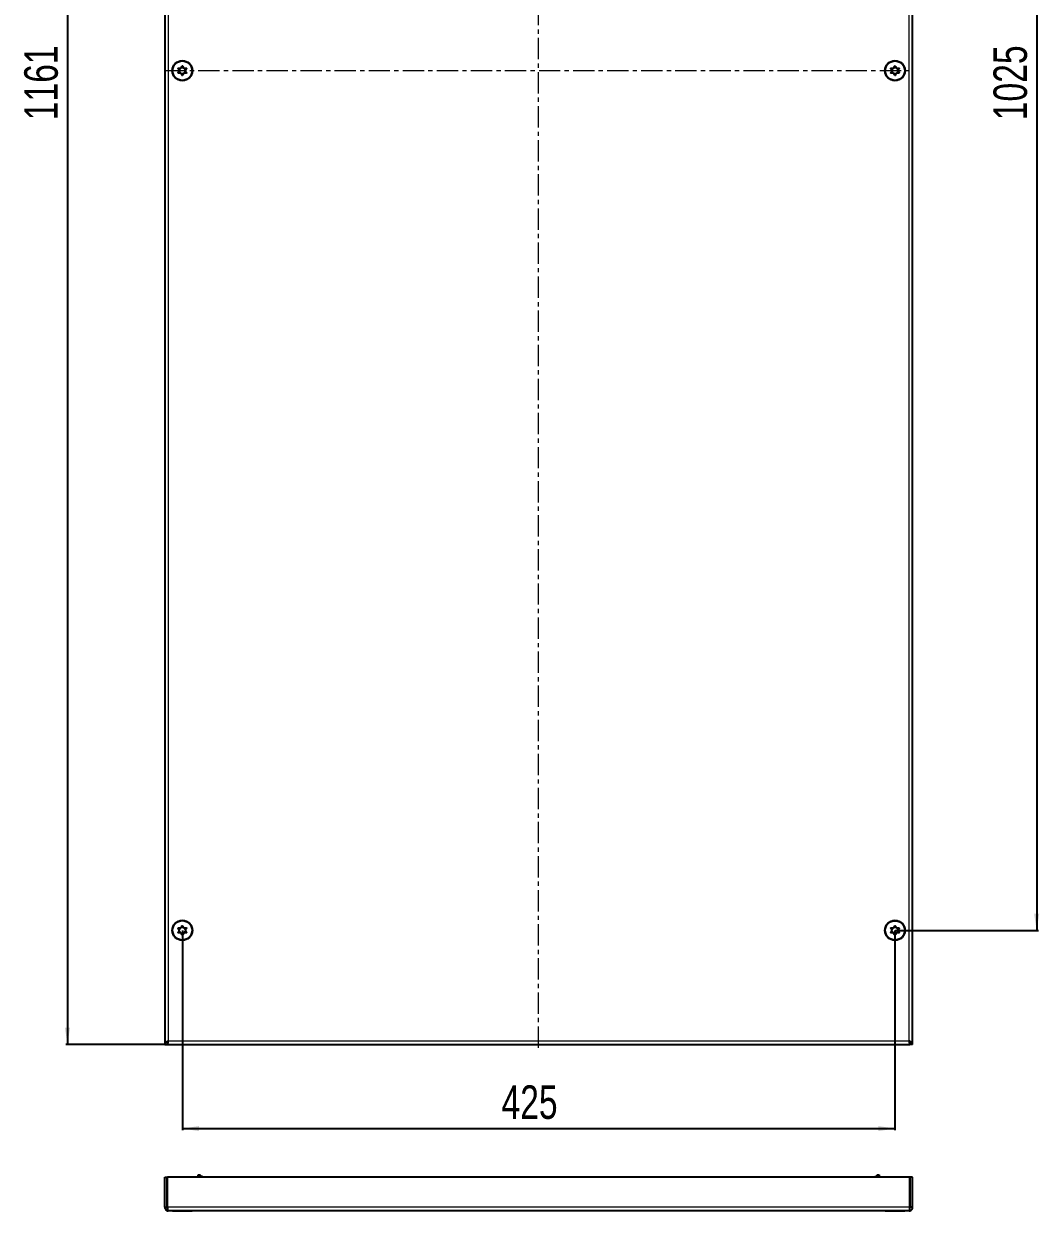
# Model space of a CAD drawing. Header units: millimetres. Extents: x -312 to 1033, y -390 to 999.
# Drawn here: x -312 to 294, y -390 to 318 of the extents above; entities that cross this region are included whole.
import ezdxf

# ---------------------------------------------------------------- set-up
doc = ezdxf.new("R2010")
doc.units = ezdxf.units.MM
doc.linetypes.add('CENTERX2', pattern=[20.32, 12.7, -2.54, 2.54, -2.54])
doc.layers.add('FORMAT', color=7, linetype='Continuous')
doc.styles.add('SLDTEXTSTYLE0', font='TXT', dxfattribs={"width": 0.75})
doc.dimstyles.new('SLDDIMSTYLE0', dxfattribs={"dimtxt": 20, "dimasz": 10, "dimexe": 0, "dimexo": 0.0625, "dimgap": 5, "dimtad": 2, "dimdec": 1, "dimrnd": 1e-09, "dimzin": 12, "dimdsep": 46, "dimtxsty": 'SLDTEXTSTYLE0', "dimsah": 1, "dimcen": 0.09, "dimadec": 0, "dimazin": 3, "dimtfac": 1, "dimtofl": 0, "dimtmove": 0, "dimatfit": 3, "dimfxl": 0, "dimfrac": 2, "dimtolj": 1, "dimtzin": 12, "dimarcsym": 0})

# ---------------------------------------------------------------- blocks, each defined once
blk = doc.blocks.new('_D_1')
at = {"layer": 'FORMAT'}
for p, q in [((-226.33, 870.6), (-287.03, 870.6)), ((-286.03, 870.6), (-286.03, -290.4)), ((-226.33, -290.4), (-287.03, -290.4))]:
    blk.add_line(p, q, dxfattribs=at)
for points in [[(-286.03, 870.6), (-287.56, 860.6), (-284.49, 860.6)], [(-286.03, -290.4), (-284.49, -280.4), (-287.56, -280.4)]]:
    blk.add_solid(points, dxfattribs=at)
at = {"layer": 'FORMAT', "insert": (-311.81, 260.54), "char_height": 20, "attachment_point": 1, "rotation": 90, "style": 'SLDTEXTSTYLE0'}
blk.add_mtext('1161', dxfattribs=at)
blk = doc.blocks.new('_D_2')
at = {"layer": 'FORMAT'}
for p, q in [((207.49, 802.6), (292.98, 802.6)), ((291.98, 802.6), (291.98, -222.4)), ((207.49, -222.4), (292.98, -222.4))]:
    blk.add_line(p, q, dxfattribs=at)
for points in [[(291.98, 802.6), (290.44, 792.6), (293.52, 792.6)], [(291.98, -222.4), (293.52, -212.4), (290.44, -212.4)]]:
    blk.add_solid(points, dxfattribs=at)
at = {"layer": 'FORMAT', "insert": (266.2, 260.54), "char_height": 20, "attachment_point": 1, "rotation": 90, "style": 'SLDTEXTSTYLE0'}
blk.add_mtext('1025', dxfattribs=at)
blk = doc.blocks.new('_D_3')
at = {"layer": 'FORMAT'}
for p, q in [((-217.52, -222.41), (-217.52, -341.57)), ((207.48, -222.41), (207.48, -341.57)), ((-217.52, -340.57), (207.48, -340.57))]:
    blk.add_line(p, q, dxfattribs=at)
for points in [[(-217.52, -340.57), (-207.52, -342.1), (-207.52, -339.03)], [(207.48, -340.57), (197.48, -339.03), (197.48, -342.1)]]:
    blk.add_solid(points, dxfattribs=at)
at = {"layer": 'FORMAT', "insert": (-27.19, -314.78), "char_height": 20, "attachment_point": 1, "style": 'SLDTEXTSTYLE0'}
blk.add_mtext('425', dxfattribs=at)

msp = doc.modelspace()

# ---------------------------------------------------------------- linework, layer by layer
at = {"color": 7, "linetype": 'Continuous', "lineweight": 25}
for p, q in [((-228.02, 870.6), (-228.02, -290.4)), ((217.98, -290.4), (217.98, 870.6)), ((-226.32, -289.29), (-226.32, -290.4)), ((216.28, -290.4), (216.28, -289.28)), ((-228.02, -290.4), (-226.52, -290.4)), ((-226.32, -290.4), (216.28, -290.4)), ((217.98, -290.4), (216.48, -290.4)), ((-208.02, -369.59), (-208.02, -368.09)), ((-208.02, -368.09), (-207.02, -368.09)), ((-206.02, -369.09), (-207.02, -368.09)), ((196.98, -368.09), (195.98, -369.09)), ((196.98, -368.09), (197.98, -368.09)), ((197.98, -368.09), (197.98, -369.59)), ((-228.02, -369.59), (-226.52, -369.59)), ((-228.02, -387.49), (-228.02, -369.59)), ((-226.52, -387.49), (-226.52, -369.59)), ((-226.32, -387.49), (-226.32, -369.59)), ((216.28, -369.59), (-226.32, -369.59)), ((-205.52, -369.09), (-206.02, -369.09)), ((-206.02, -369.09), (-206.02, -369.59)), ((195.48, -369.09), (195.98, -369.09)), ((195.98, -369.59), (195.98, -369.09)), ((216.28, -387.49), (216.28, -369.59)), ((217.98, -369.59), (216.48, -369.59)), ((216.48, -387.49), (216.48, -369.59)), ((217.98, -387.49), (217.98, -369.59)), ((-228.02, -387.49), (-226.52, -387.49)), ((217.98, -387.49), (216.48, -387.49)), ((215.88, -389.59), (-225.92, -389.59)), ((-223.31, -389.59), (-223.31, -389.84)), ((-220.31, -389.84), (-223.31, -389.84)), ((-211.74, -389.84), (-220.31, -389.84)), ((-211.74, -389.84), (-211.74, -389.59)), ((201.69, -389.59), (201.69, -389.84)), ((213.26, -389.84), (201.69, -389.84)), ((213.26, -389.84), (213.26, -389.59))]:
    msp.add_line(p, q, dxfattribs=at)
at = {"color": 8, "linetype": 'Continuous', "lineweight": 18}
for p, q in [((-225.92, 868.5), (-225.92, -288.3)), ((215.88, -288.3), (215.88, 868.5)), ((-225.92, -288.3), (215.88, -288.3)), ((216.28, -387.49), (-226.32, -387.49))]:
    msp.add_line(p, q, dxfattribs=at)
at = {"color": 7, "linetype": 'Continuous', "lineweight": 25}
for centre, radius in [((-217.52, 290.1), 6), ((-217.52, 290.1), 5.79), ((-217.52, 290.1), 1.85), ((207.48, 290.1), 6), ((207.48, 290.1), 5.79), ((207.48, 290.1), 1.85), ((-217.52, -222.4), 6), ((-217.52, -222.4), 5.79), ((207.48, -222.4), 6), ((207.48, -222.4), 5.78), ((-217.52, -222.4), 1.85), ((207.48, -222.4), 1.85)]:
    msp.add_circle(centre, radius, dxfattribs=at)
for points, knots in [([(-215.07, 291.45), (-215.08, 291.46), (-215.09, 291.48), (-215.15, 291.5), (-215.29, 291.53), (-215.68, 291.52), (-216.22, 291.51), (-216.77, 291.81), (-217.05, 292.25), (-217.22, 292.6), (-217.34, 292.81), (-217.4, 292.88), (-217.44, 292.9), (-217.48, 292.9), (-217.51, 292.89), (-217.56, 292.85), (-217.72, 292.63), (-217.92, 292.2), (-218.38, 291.66), (-219.08, 291.57), (-219.56, 291.62), (-219.82, 291.61), (-219.89, 291.58), (-219.91, 291.56), (-219.93, 291.53), (-219.93, 291.49), (-219.92, 291.45), (-219.9, 291.37), (-219.79, 291.17), (-219.59, 290.85), (-219.37, 290.38), (-219.41, 289.75), (-219.71, 289.3), (-219.92, 288.97), (-219.98, 288.84), (-219.99, 288.78), (-219.98, 288.75), (-219.95, 288.72), (-219.9, 288.7), (-219.75, 288.67), (-219.37, 288.68), (-218.83, 288.69), (-218.27, 288.39), (-217.99, 287.95), (-217.82, 287.6), (-217.7, 287.39), (-217.64, 287.32), (-217.6, 287.3), (-217.57, 287.3), (-217.54, 287.31), (-217.48, 287.35), (-217.33, 287.57), (-217.12, 288), (-216.67, 288.54), (-215.96, 288.63), (-215.49, 288.58), (-215.22, 288.59), (-215.15, 288.62), (-215.13, 288.64), (-215.12, 288.67), (-215.11, 288.71), (-215.12, 288.75), (-215.15, 288.83), (-215.25, 289.03), (-215.46, 289.35), (-215.67, 289.82), (-215.64, 290.45), (-215.34, 290.9), (-215.12, 291.23), (-215.06, 291.36), (-215.06, 291.42), (-215.07, 291.44), (-215.07, 291.45)], [0, 0, 0, 0, 0.002009, 0.00442, 0.009365, 0.025528, 0.067705, 0.095786, 0.124646, 0.150342, 0.160519, 0.163394, 0.165697, 0.167245, 0.168874, 0.17077, 0.178606, 0.211994, 0.249994, 0.287995, 0.321383, 0.329219, 0.331115, 0.332744, 0.334292, 0.336217, 0.338535, 0.341318, 0.349662, 0.375358, 0.404217, 0.432298, 0.474475, 0.490639, 0.496669, 0.49844, 0.5, 0.502009, 0.50442, 0.509365, 0.525528, 0.567705, 0.595786, 0.624646, 0.650342, 0.660519, 0.663394, 0.665697, 0.667245, 0.668874, 0.67077, 0.678606, 0.711994, 0.749994, 0.787995, 0.821383, 0.829219, 0.831115, 0.832744, 0.834292, 0.836217, 0.838535, 0.841318, 0.849662, 0.875358, 0.904217, 0.932298, 0.974475, 0.990639, 0.996669, 0.99844, 1, 1, 1, 1]), ([(205.03, 291.45), (205.02, 291.44), (205.01, 291.41), (205.02, 291.35), (205.08, 291.22), (205.29, 290.9), (205.59, 290.45), (205.63, 289.82), (205.41, 289.35), (205.21, 289.02), (205.09, 288.81), (205.07, 288.71), (205.07, 288.67), (205.09, 288.64), (205.11, 288.62), (205.18, 288.59), (205.44, 288.58), (205.92, 288.63), (206.62, 288.54), (207.08, 288), (207.28, 287.57), (207.44, 287.35), (207.49, 287.31), (207.52, 287.3), (207.56, 287.3), (207.59, 287.32), (207.62, 287.35), (207.67, 287.41), (207.78, 287.61), (207.95, 287.95), (208.23, 288.39), (208.78, 288.69), (209.32, 288.68), (209.71, 288.67), (209.86, 288.7), (209.91, 288.73), (209.93, 288.75), (209.94, 288.79), (209.93, 288.85), (209.88, 288.98), (209.66, 289.3), (209.36, 289.75), (209.33, 290.38), (209.54, 290.85), (209.75, 291.18), (209.86, 291.39), (209.89, 291.49), (209.89, 291.53), (209.87, 291.56), (209.85, 291.58), (209.78, 291.61), (209.51, 291.62), (209.04, 291.57), (208.33, 291.66), (207.88, 292.2), (207.67, 292.63), (207.52, 292.85), (207.46, 292.89), (207.43, 292.9), (207.4, 292.9), (207.37, 292.88), (207.34, 292.85), (207.28, 292.79), (207.17, 292.59), (207.01, 292.25), (206.73, 291.81), (206.17, 291.51), (205.63, 291.52), (205.24, 291.53), (205.09, 291.5), (205.04, 291.47), (205.03, 291.46), (205.03, 291.45)], [0, 0, 0, 0, 0.0020087, 0.00442, 0.0093647, 0.0255282, 0.0677053, 0.0957862, 0.1246456, 0.1503415, 0.1605194, 0.1633943, 0.1656965, 0.1672448, 0.1688741, 0.1707699, 0.1786058, 0.2119941, 0.2499945, 0.2879948, 0.3213831, 0.329219, 0.3311148, 0.3327441, 0.3342924, 0.3362166, 0.3385353, 0.3413178, 0.349662, 0.3753578, 0.4042173, 0.4322982, 0.4744753, 0.4906388, 0.4966691, 0.49844, 0.5, 0.5020087, 0.50442, 0.5093647, 0.5255282, 0.5677053, 0.5957862, 0.6246456, 0.6503415, 0.6605194, 0.6633943, 0.6656965, 0.6672448, 0.6688741, 0.6707699, 0.6786058, 0.7119941, 0.7499945, 0.7879948, 0.8213831, 0.829219, 0.8311148, 0.8327441, 0.8342924, 0.8362166, 0.8385353, 0.8413178, 0.849662, 0.8753578, 0.9042173, 0.9322982, 0.9744753, 0.9906388, 0.9966691, 0.99844, 1, 1, 1, 1]), ([(-215.07, -223.75), (-215.06, -223.74), (-215.06, -223.71), (-215.07, -223.65), (-215.12, -223.52), (-215.34, -223.2), (-215.64, -222.75), (-215.67, -222.12), (-215.46, -221.65), (-215.25, -221.32), (-215.14, -221.11), (-215.11, -221.01), (-215.11, -220.97), (-215.13, -220.94), (-215.15, -220.92), (-215.22, -220.89), (-215.49, -220.88), (-215.96, -220.93), (-216.67, -220.84), (-217.12, -220.3), (-217.33, -219.87), (-217.48, -219.65), (-217.54, -219.61), (-217.57, -219.6), (-217.6, -219.6), (-217.63, -219.62), (-217.66, -219.65), (-217.72, -219.71), (-217.83, -219.91), (-217.99, -220.25), (-218.27, -220.69), (-218.83, -220.99), (-219.37, -220.98), (-219.76, -220.97), (-219.91, -221), (-219.96, -221.03), (-219.98, -221.05), (-219.99, -221.09), (-219.98, -221.14), (-219.92, -221.28), (-219.71, -221.6), (-219.41, -222.05), (-219.37, -222.68), (-219.59, -223.15), (-219.79, -223.48), (-219.91, -223.69), (-219.93, -223.79), (-219.93, -223.83), (-219.91, -223.86), (-219.89, -223.88), (-219.82, -223.91), (-219.56, -223.92), (-219.08, -223.87), (-218.38, -223.96), (-217.92, -224.5), (-217.72, -224.93), (-217.56, -225.15), (-217.51, -225.19), (-217.48, -225.2), (-217.44, -225.2), (-217.41, -225.18), (-217.38, -225.15), (-217.33, -225.09), (-217.22, -224.89), (-217.05, -224.55), (-216.77, -224.11), (-216.22, -223.81), (-215.68, -223.82), (-215.28, -223.83), (-215.14, -223.8), (-215.09, -223.77), (-215.07, -223.76), (-215.07, -223.75)], [0, 0, 0, 0, 0.002009, 0.00442, 0.009365, 0.025528, 0.067705, 0.095786, 0.124646, 0.150342, 0.160519, 0.163394, 0.165697, 0.167245, 0.168874, 0.17077, 0.178606, 0.211994, 0.249994, 0.287995, 0.321383, 0.329219, 0.331115, 0.332744, 0.334292, 0.336217, 0.338535, 0.341318, 0.349662, 0.375358, 0.404217, 0.432298, 0.474475, 0.490639, 0.496669, 0.49844, 0.5, 0.502009, 0.50442, 0.509365, 0.525528, 0.567705, 0.595786, 0.624646, 0.650342, 0.660519, 0.663394, 0.665697, 0.667245, 0.668874, 0.67077, 0.678606, 0.711994, 0.749994, 0.787995, 0.821383, 0.829219, 0.831115, 0.832744, 0.834292, 0.836217, 0.838535, 0.841318, 0.849662, 0.875358, 0.904217, 0.932298, 0.974475, 0.990639, 0.996669, 0.99844, 1, 1, 1, 1]), ([(205.03, -223.75), (205.03, -223.76), (205.05, -223.78), (205.1, -223.8), (205.25, -223.83), (205.63, -223.82), (206.17, -223.81), (206.73, -224.11), (207.01, -224.55), (207.18, -224.9), (207.3, -225.11), (207.36, -225.18), (207.4, -225.2), (207.43, -225.2), (207.46, -225.19), (207.52, -225.15), (207.67, -224.93), (207.88, -224.5), (208.33, -223.96), (209.04, -223.87), (209.51, -223.92), (209.78, -223.91), (209.85, -223.88), (209.87, -223.86), (209.88, -223.83), (209.89, -223.79), (209.88, -223.75), (209.85, -223.67), (209.75, -223.47), (209.54, -223.15), (209.33, -222.68), (209.36, -222.05), (209.66, -221.6), (209.88, -221.27), (209.94, -221.14), (209.94, -221.08), (209.93, -221.05), (209.91, -221.02), (209.85, -221), (209.71, -220.97), (209.32, -220.98), (208.78, -220.99), (208.23, -220.69), (207.95, -220.25), (207.78, -219.9), (207.66, -219.69), (207.6, -219.62), (207.56, -219.6), (207.52, -219.6), (207.49, -219.61), (207.44, -219.65), (207.28, -219.87), (207.08, -220.3), (206.62, -220.84), (205.92, -220.93), (205.44, -220.88), (205.18, -220.89), (205.11, -220.92), (205.09, -220.94), (205.07, -220.97), (205.07, -221.01), (205.08, -221.05), (205.1, -221.13), (205.21, -221.33), (205.41, -221.65), (205.63, -222.12), (205.59, -222.75), (205.29, -223.2), (205.08, -223.53), (205.02, -223.66), (205.01, -223.72), (205.02, -223.74), (205.03, -223.75)], [0, 0, 0, 0, 0.002009, 0.00442, 0.009365, 0.025528, 0.067705, 0.095786, 0.124646, 0.150342, 0.160519, 0.163394, 0.165697, 0.167245, 0.168874, 0.17077, 0.178606, 0.211994, 0.249994, 0.287995, 0.321383, 0.329219, 0.331115, 0.332744, 0.334292, 0.336217, 0.338535, 0.341318, 0.349662, 0.375358, 0.404217, 0.432298, 0.474475, 0.490639, 0.496669, 0.49844, 0.5, 0.502009, 0.50442, 0.509365, 0.525528, 0.567705, 0.595786, 0.624646, 0.650342, 0.660519, 0.663394, 0.665697, 0.667245, 0.668874, 0.67077, 0.678606, 0.711994, 0.749994, 0.787995, 0.821383, 0.829219, 0.831115, 0.832744, 0.834292, 0.836217, 0.838535, 0.841318, 0.849662, 0.875358, 0.904217, 0.932298, 0.974475, 0.990639, 0.996669, 0.99844, 1, 1, 1, 1]), ([(217.98, -290.4), (217.95, -290.22), (217.88, -289.86), (217.38, -289.33), (216.68, -288.81), (216.14, -288.46), (215.88, -288.3)], [0, 0, 0, 0, 0.254757, 0.509649, 0.764542, 1, 1, 1, 1]), ([(216.48, -290.4), (216.47, -290.22), (216.45, -289.85), (216.26, -289.16), (216.03, -288.64), (215.88, -288.3)], [0, 0, 0, 0, 0.2598775, 0.5197391, 1, 1, 1, 1]), ([(-206.02, -369.09), (-206, -369.18), (-205.97, -369.35), (-205.72, -369.52), (-205.61, -369.59)], [0, 0, 0, 0, 0.57413, 1, 1, 1, 1]), ([(-205.52, -369.09), (-205.5, -369.19), (-205.47, -369.34), (-205.32, -369.51), (-205.24, -369.57), (-205.23, -369.59)], [0, 0, 0, 0, 0.60297, 0.917931, 1, 1, 1, 1]), ([(195.17, -369.59), (195.24, -369.53), (195.37, -369.41), (195.46, -369.25), (195.47, -369.14), (195.48, -369.09)], [0, 0, 0, 0, 0.360365, 0.675069, 1, 1, 1, 1]), ([(195.57, -369.59), (195.65, -369.53), (195.89, -369.38), (195.97, -369.21), (195.98, -369.1), (195.98, -369.09)], [0, 0, 0, 0, 0.331346, 0.905226, 1, 1, 1, 1]), ([(-228.02, -387.49), (-227.99, -387.77), (-227.92, -388.33), (-227.42, -389.03), (-226.72, -389.5), (-226.18, -389.56), (-225.92, -389.59)], [0, 0, 0, 0, 0.254757, 0.509649, 0.764542, 1, 1, 1, 1]), ([(-226.52, -387.49), (-226.51, -387.57), (-226.49, -387.72), (-226.39, -387.91), (-226.29, -387.94), (-226.26, -387.95)], [0, 0, 0, 0, 0.4327963, 0.8655659, 1, 1, 1, 1]), ([(215.88, -389.59), (216.16, -389.55), (216.72, -389.49), (217.42, -388.98), (217.89, -388.28), (217.95, -387.75), (217.98, -387.49)], [0, 0, 0, 0, 0.254753, 0.509645, 0.764538, 1, 1, 1, 1]), ([(216.22, -387.97), (216.25, -387.94), (216.42, -387.84), (216.45, -387.64), (216.48, -387.49)], [0, 0, 0, 0, 0.207713, 1, 1, 1, 1])]:
    msp.add_open_spline(points, degree=3, knots=knots, dxfattribs=at)
for points in [[(-225.92, -288.3), (-226.2, -288.47), (-226.75, -288.82), (-227.44, -289.35), (-227.93, -289.87), (-227.99, -290.22), (-228.02, -290.4)], [(-225.92, -288.3), (-226.08, -288.65), (-226.41, -289.35), (-226.48, -290.05), (-226.52, -290.4)], [(-226.32, -290.4), (-226.29, -290.37), (-226.22, -290.3), (-226.12, -289.82), (-226.02, -289.13), (-225.96, -288.57), (-225.92, -288.3)], [(215.88, -288.3), (215.91, -288.57), (215.98, -289.13), (216.08, -289.82), (216.18, -290.3), (216.24, -290.37), (216.28, -290.4)], [(-225.92, -389.59), (-225.96, -389.55), (-226.02, -389.49), (-226.12, -389.01), (-226.22, -388.31), (-226.29, -387.76), (-226.32, -387.49)], [(216.28, -387.49), (216.24, -387.76), (216.18, -388.31), (216.08, -389.01), (215.98, -389.49), (215.91, -389.55), (215.88, -389.59)]]:
    msp.add_open_spline(points, degree=3, dxfattribs=at)
at = {"layer": 'FORMAT', "linetype": 'CENTERX2', "lineweight": 18}
for p, q in [((-5.02, -292.4), (-5.02, 872.6)), ((-228.32, 290.1), (218.28, 290.1))]:
    msp.add_line(p, q, dxfattribs=at)

# ---------------------------------------------------------------- dimensions: what is measured, and where the dimension line sits
at = {"layer": 'FORMAT'}
for base, p1, p2, picture, middle in [((-286.03, -290.4), (-226.32, 870.6), (-226.32, -290.4), '_D_1', (-286.03, 290.1)), ((291.98, -222.4), (207.48, 802.6), (207.48, -222.4), '_D_2', (291.98, 290.1))]:
    dim = msp.add_linear_dim(base=base, p1=p1, p2=p2, angle=90, dimstyle='SLDDIMSTYLE0', dxfattribs=at)
    dim.commit()
    dim.dimension.update_dxf_attribs({"geometry": picture, "text_midpoint": middle, "dimtype": 160})
dim = msp.add_linear_dim(base=(207.48, -340.57), p1=(-217.52, -222.4), p2=(207.48, -222.4), dimstyle='SLDDIMSTYLE0', dxfattribs=at)
dim.commit()
dim.dimension.update_dxf_attribs({"geometry": '_D_3', "text_midpoint": (-5.02, -340.57), "dimtype": 160})

doc.saveas('drawing.dxf')
